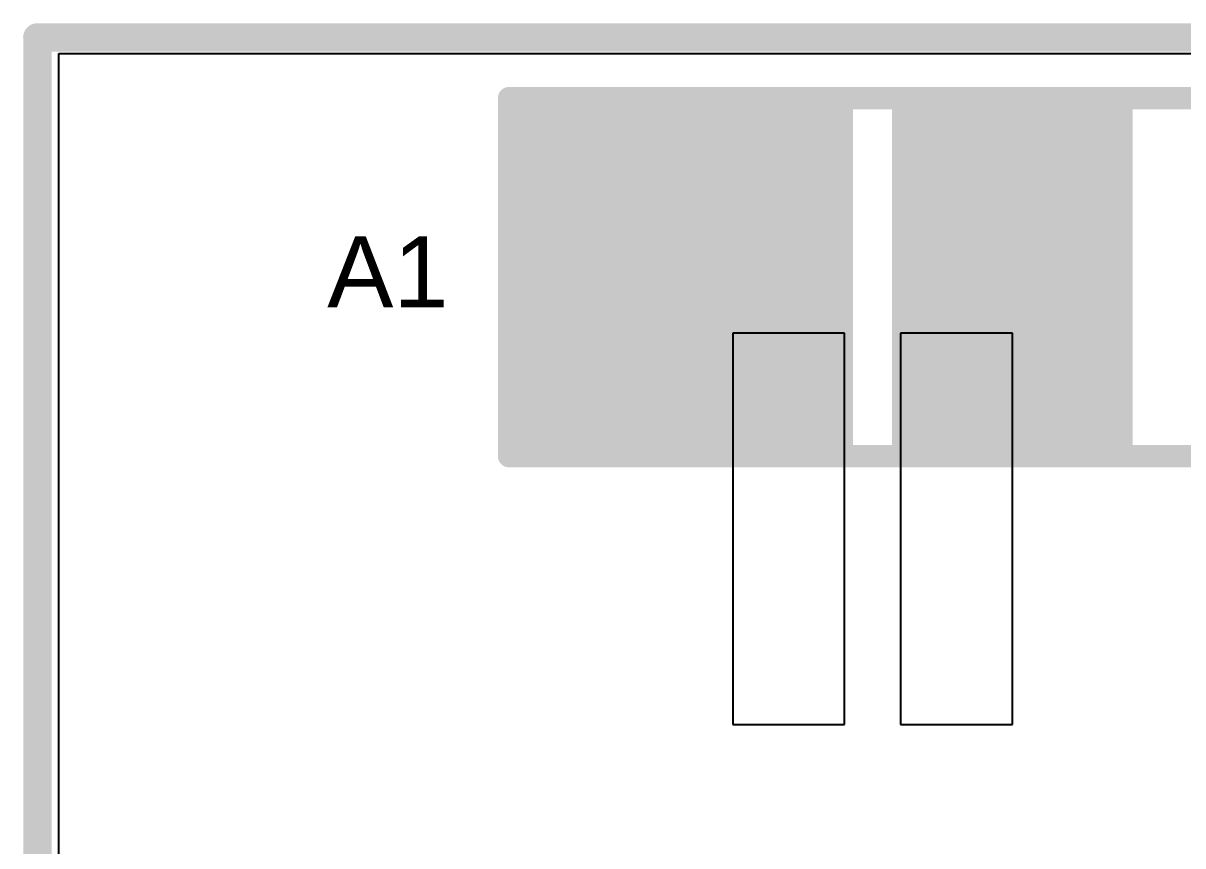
# Model space of a CAD drawing. Header units: inches. Extents: x -12 to 5355, y -7 to 5366.
# Drawn here: x -0.13 to 10.24, y 67.78 to 75.13 of the extents above; entities that cross this region are included whole.
import ezdxf

# ---------------------------------------------------------------- set-up
doc = ezdxf.new("R2010")
doc.units = ezdxf.units.IN
for name, color, linetype in [('Board Outline', 216, 'Continuous'), ('Multi-Layer', 9, 'Continuous'), ('TOP LAYER', 1, 'Continuous'), ('Top Overlay', 2, 'Continuous'), ('Top Paste', 8, 'Continuous'), ('Top Solder', 216, 'Continuous')]:
    doc.layers.add(name, color=color, linetype=linetype)
doc.styles.add('Arial', font='', dxfattribs={"height": 0.2})
doc.styles.get('Arial').set_extended_font_data('Arial')

# ---------------------------------------------------------------- blocks, each defined once
blk = doc.blocks.new('FR01_S4_210_DF_41')
at = {"layer": 'TOP LAYER'}
for points in [[(-15, 1.5), (-12, 1.5), (-12, -1.5), (-15, -1.5)], [(-11.5, 1.5), (-9.5, 1.5), (-9.5, -1.5), (-11.5, -1.5)]]:
    blk.add_hatch(color=1, dxfattribs=at).paths.add_polyline_path(points)
at = {"layer": 'Top Paste'}
for points in [[(-15, 1.5), (-12, 1.5), (-12, -1.5), (-15, -1.5)], [(-11.5, 1.5), (-9.5, 1.5), (-9.5, -1.5), (-11.5, -1.5)]]:
    blk.add_hatch(color=8, dxfattribs=at).paths.add_polyline_path(points)
at = {"layer": 'Top Solder'}
for points in [[(-15.076, 1.576), (-11.924, 1.576), (-11.924, -1.576), (-15.076, -1.576)], [(-11.576, 1.576), (-9.424, 1.576), (-9.424, -1.576), (-11.576, -1.576)]]:
    blk.add_hatch(color=216, dxfattribs=at).paths.add_polyline_path(points)
at = {"layer": 'Multi-Layer'}
for p, q in [((-19.025, -10.5), (-19.025, 2)), ((-19.025, 2), (15.4, 2))]:
    blk.add_line(p, q, dxfattribs=at)
at = {"layer": 'TOP LAYER'}
for p, q in [((-12, -0.5), (-13, -0.5)), ((-13, -0.5), (-13, -4)), ((-12, -4), (-12, -0.5)), ((-10.5, -0.5), (-11.5, -0.5)), ((-11.5, -0.5), (-11.5, -4)), ((-10.5, -4), (-10.5, -0.5)), ((-13, -4), (-12, -4)), ((-11.5, -4), (-10.5, -4))]:
    blk.add_line(p, q, dxfattribs=at)
at = {"layer": 'Top Overlay'}
for points in [[(-15, 1.6, 0.2, 0.2, 0), (15, 1.6, 0.2, 0.2, 0)], [(-15, -1.6, 0.2, 0.2, 0), (-15, 1.6, 0.2, 0.2, 0)], [(-15, -1.6, 0.2, 0.2, 0), (15, -1.6, 0.2, 0.2, 0)]]:
    blk.add_lwpolyline(points, format="xyseb", dxfattribs=at)
for points in [[(-15.05, 1.6, 0.1, 0.1, 1), (-14.95, 1.6, 0.1, 0.1, 1)], [(-15.05, 1.6, 0.1, 0.1, 1), (-14.95, 1.6, 0.1, 0.1, 1)], [(-15.05, -1.6, 0.1, 0.1, 1), (-14.95, -1.6, 0.1, 0.1, 1)], [(-15.05, -1.6, 0.1, 0.1, 1), (-14.95, -1.6, 0.1, 0.1, 1)]]:
    blk.add_lwpolyline(points, format="xyseb", close=True, dxfattribs=at)

msp = doc.modelspace()

# ---------------------------------------------------------------- linework, layer by layer
at = {"layer": 'Board Outline'}
for points in [[(0, 75.006, 0.254, 0.254, 0), (35.128, 75.006, 0.254, 0.254, 0)], [(0, 75.006, 0.254, 0.254, 0), (0, 28.473, 0.254, 0.254, 0)]]:
    msp.add_lwpolyline(points, format="xyseb", dxfattribs=at)
msp.add_lwpolyline([(-0.064, 75.006, 0.127, 0.127, 1), (0.063, 75.006, 0.127, 0.127, 1)], format="xyseb", close=True, dxfattribs=at)
msp.add_lwpolyline([(-0.064, 75.006, 0.127, 0.127, 1), (0.063, 75.006, 0.127, 0.127, 1)], format="xyseb", close=True, dxfattribs=at)

# ---------------------------------------------------------------- block references
msp.add_blockref('FR01_S4_210_DF_41', (19.217, 72.863))

# ---------------------------------------------------------------- texts
at = {"layer": 'Top Overlay', "style": 'Arial'}
msp.add_text('A1', height=0.635, dxfattribs=at).set_placement((2.591, 72.593))

doc.saveas('drawing.dxf')
